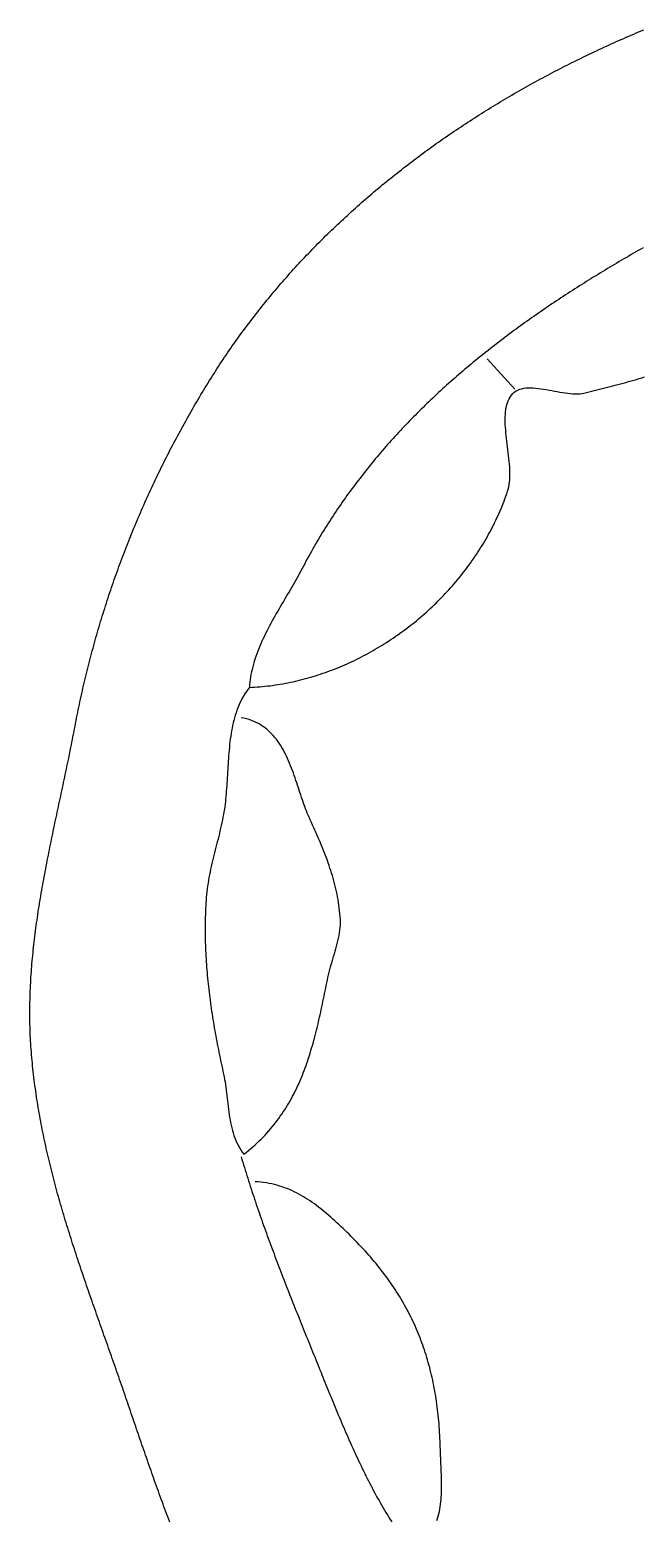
# Model space of a CAD drawing. Header units: millimetres. Extents: x 77 to 1225, y 196 to 1306.
# Drawn here: x 77 to 298, y 724 to 1263 of the extents above; entities that cross this region are included whole.
import ezdxf

# ---------------------------------------------------------------- set-up
doc = ezdxf.new("R2010")
doc.units = ezdxf.units.MM
doc.layers.add('0_0_0', color=3, linetype='Continuous')

msp = doc.modelspace()

# ---------------------------------------------------------------- linework, layer by layer
at = {"layer": '0_0_0'}
for points in [[(127.33, 723.21), (126.98, 724.14), (126.63, 725.07), (126.28, 726), (125.94, 726.92), (125.59, 727.85), (125.25, 728.78), (124.91, 729.72), (124.56, 730.65), (124.22, 731.58), (123.88, 732.51), (123.55, 733.44), (123.21, 734.38), (122.87, 735.31), (122.54, 736.24), (122.21, 737.18), (121.87, 738.11), (121.54, 739.05), (121.21, 739.98), (120.88, 740.92), (120.55, 741.86), (120.22, 742.79), (119.89, 743.73), (119.57, 744.67), (119.24, 745.61), (118.91, 746.55), (118.59, 747.48), (118.26, 748.42), (117.94, 749.36), (117.62, 750.3), (117.29, 751.24), (116.97, 752.18), (116.64, 753.12), (116.32, 754.07), (116, 755.01), (115.68, 755.95), (115.35, 756.89), (115.03, 757.83), (114.71, 758.78), (114.39, 759.72), (114.07, 760.66), (113.74, 761.61), (113.42, 762.55), (113.1, 763.49), (112.78, 764.44), (112.45, 765.38), (112.13, 766.33), (111.81, 767.27), (111.48, 768.22), (111.16, 769.16), (110.83, 770.11), (110.51, 771.05), (110.18, 772), (109.86, 772.94), (109.53, 773.89), (109.21, 774.84), (108.88, 775.78), (108.55, 776.73), (108.22, 777.67), (107.89, 778.62), (107.56, 779.57), (107.23, 780.51), (106.9, 781.46), (106.56, 782.41), (106.23, 783.36), (105.89, 784.31), (105.56, 785.26), (105.22, 786.21), (104.89, 787.15), (104.55, 788.1), (104.21, 789.05), (103.88, 790), (103.54, 790.94), (103.21, 791.89), (102.87, 792.84), (102.54, 793.78), (102.2, 794.73), (101.87, 795.67), (101.54, 796.62), (101.2, 797.56), (100.87, 798.51), (100.54, 799.45), (100.21, 800.4), (99.88, 801.34), (99.54, 802.28), (99.21, 803.23), (98.89, 804.17), (98.56, 805.12), (98.23, 806.06), (97.9, 807), (97.58, 807.95), (97.25, 808.89), (96.93, 809.84), (96.6, 810.78), (96.28, 811.72), (95.96, 812.67), (95.64, 813.61), (95.32, 814.56), (95.01, 815.5), (94.69, 816.45), (94.38, 817.39), (94.06, 818.34), (93.75, 819.28), (93.44, 820.23), (93.13, 821.17), (92.82, 822.12), (92.52, 823.07), (92.21, 824.01), (91.91, 824.96), (91.61, 825.91), (91.31, 826.86), (91.01, 827.81), (90.71, 828.76), (90.42, 829.7), (90.13, 830.65), (89.84, 831.61), (89.55, 832.56), (89.26, 833.51), (88.98, 834.46), (88.7, 835.41), (88.42, 836.37), (88.14, 837.32), (87.86, 838.28), (87.59, 839.23), (87.32, 840.19), (87.05, 841.14), (86.78, 842.1), (86.52, 843.06), (86.26, 844.02), (86, 844.98), (85.74, 845.94), (85.49, 846.9), (85.24, 847.86), (84.99, 848.83), (84.74, 849.79), (84.5, 850.76), (84.26, 851.72), (84.02, 852.69), (83.79, 853.66), (83.56, 854.63), (83.33, 855.6), (83.1, 856.57), (82.88, 857.54), (82.66, 858.51), (82.45, 859.49), (82.23, 860.46), (82.02, 861.44), (81.82, 862.42), (81.61, 863.39), (81.41, 864.37), (81.22, 865.36), (81.02, 866.34), (80.84, 867.32), (80.65, 868.31), (80.47, 869.29), (80.29, 870.28), (80.11, 871.27), (79.94, 872.26), (79.77, 873.25), (79.61, 874.24), (79.45, 875.24), (79.29, 876.24), (79.14, 877.23), (78.99, 878.23), (78.85, 879.23), (78.71, 880.23), (78.57, 881.24), (78.44, 882.24), (78.31, 883.25), (78.19, 884.26), (78.07, 885.27), (77.95, 886.28), (77.84, 887.29), (77.74, 888.31), (77.63, 889.32), (77.53, 890.34), (77.44, 891.36), (77.35, 892.38), (77.27, 893.41), (77.19, 894.42), (77.12, 895.43), (77.05, 896.44), (76.99, 897.44), (76.94, 898.45), (76.89, 899.46), (76.85, 900.46), (76.82, 901.47), (76.78, 902.47), (76.76, 903.48), (76.74, 904.48), (76.73, 905.48), (76.72, 906.48), (76.72, 907.48), (76.72, 908.48), (76.73, 909.48), (76.74, 910.48), (76.76, 911.48), (76.78, 912.48), (76.81, 913.48), (76.84, 914.47), (76.88, 915.47), (76.92, 916.46), (76.97, 917.46), (77.02, 918.45), (77.07, 919.44), (77.13, 920.44), (77.2, 921.43), (77.27, 922.42), (77.34, 923.41), (77.42, 924.4), (77.5, 925.39), (77.59, 926.38), (77.68, 927.37), (77.77, 928.36), (77.87, 929.35), (77.97, 930.33), (78.08, 931.32), (78.19, 932.31), (78.3, 933.29), (78.41, 934.28), (78.53, 935.26), (78.66, 936.25), (78.78, 937.23), (78.91, 938.22), (79.05, 939.2), (79.18, 940.18), (79.32, 941.17), (79.46, 942.15), (79.61, 943.13), (79.76, 944.11), (79.91, 945.09), (80.06, 946.07), (80.22, 947.05), (80.38, 948.03), (80.54, 949.01), (80.7, 949.99), (80.87, 950.97), (81.04, 951.95), (81.21, 952.93), (81.38, 953.91), (81.56, 954.88), (81.73, 955.86), (81.91, 956.84), (82.09, 957.82), (82.28, 958.79), (82.46, 959.77), (82.65, 960.75), (82.84, 961.72), (83.03, 962.7), (83.22, 963.67), (83.41, 964.65), (83.6, 965.63), (83.8, 966.6), (84, 967.58), (84.19, 968.55), (84.39, 969.53), (84.59, 970.5), (84.8, 971.47), (85, 972.45), (85.2, 973.42), (85.4, 974.4), (85.61, 975.37), (85.81, 976.34), (86.02, 977.32), (86.23, 978.29), (86.43, 979.27), (86.64, 980.24), (86.85, 981.21), (87.06, 982.19), (87.26, 983.16), (87.47, 984.13), (87.68, 985.11), (87.89, 986.08), (88.1, 987.05), (88.3, 988.03), (88.51, 989), (88.72, 989.97), (88.93, 990.95), (89.13, 991.92), (89.34, 992.89), (89.55, 993.87), (89.75, 994.84), (89.96, 995.81), (90.16, 996.79), (90.36, 997.76), (90.56, 998.73), (90.77, 999.71), (90.97, 1000.68), (91.16, 1001.66), (91.36, 1002.63), (91.56, 1003.61), (91.75, 1004.58), (91.95, 1005.56), (92.14, 1006.53), (92.33, 1007.51), (92.52, 1008.48), (92.71, 1009.46), (92.9, 1010.43), (93.08, 1011.41), (93.27, 1012.39), (93.46, 1013.37), (93.65, 1014.35), (93.84, 1015.34), (94.04, 1016.32), (94.24, 1017.3), (94.44, 1018.28), (94.65, 1019.25), (94.85, 1020.23), (95.06, 1021.21), (95.28, 1022.19), (95.49, 1023.16), (95.71, 1024.14), (95.93, 1025.11), (96.16, 1026.09), (96.38, 1027.06), (96.61, 1028.03), (96.85, 1029.01), (97.08, 1029.98), (97.32, 1030.95), (97.56, 1031.92), (97.8, 1032.89), (98.04, 1033.86), (98.29, 1034.82), (98.54, 1035.79), (98.8, 1036.76), (99.05, 1037.72), (99.31, 1038.69), (99.57, 1039.65), (99.83, 1040.62), (100.1, 1041.58), (100.37, 1042.54), (100.64, 1043.5), (100.92, 1044.46), (101.19, 1045.42), (101.47, 1046.38), (101.75, 1047.34), (102.04, 1048.3), (102.33, 1049.26), (102.62, 1050.21), (102.91, 1051.17), (103.2, 1052.12), (103.5, 1053.07), (103.8, 1054.03), (104.1, 1054.98), (104.41, 1055.93), (104.72, 1056.88), (105.03, 1057.83), (105.34, 1058.78), (105.66, 1059.73), (105.98, 1060.67), (106.3, 1061.62), (106.62, 1062.56), (106.95, 1063.51), (107.28, 1064.45), (107.61, 1065.39), (107.94, 1066.33), (108.28, 1067.27), (108.62, 1068.21), (108.96, 1069.15), (109.3, 1070.09), (109.65, 1071.03), (110, 1071.96), (110.35, 1072.9), (110.71, 1073.83), (111.06, 1074.77), (111.42, 1075.7), (111.79, 1076.63), (112.15, 1077.56), (112.52, 1078.49), (112.89, 1079.42), (113.26, 1080.34), (113.64, 1081.27), (114.01, 1082.2), (114.39, 1083.12), (114.78, 1084.04), (115.16, 1084.97), (115.55, 1085.89), (115.94, 1086.81), (116.33, 1087.73), (116.73, 1088.65), (117.12, 1089.56), (117.52, 1090.48), (117.93, 1091.39), (118.33, 1092.31), (118.74, 1093.22), (119.15, 1094.13), (119.56, 1095.04), (119.98, 1095.95), (120.4, 1096.86), (120.82, 1097.77), (121.24, 1098.68), (121.67, 1099.58), (122.09, 1100.49), (122.52, 1101.39), (122.96, 1102.29), (123.39, 1103.19), (123.83, 1104.09), (124.27, 1104.99), (124.71, 1105.89), (125.16, 1106.79), (125.61, 1107.68), (126.06, 1108.58), (126.51, 1109.47), (126.96, 1110.36), (127.42, 1111.25), (127.88, 1112.14), (128.34, 1113.03), (128.81, 1113.92), (129.28, 1114.8), (129.75, 1115.69), (130.22, 1116.57), (130.69, 1117.46), (131.17, 1118.34), (131.65, 1119.22), (132.13, 1120.1), (132.62, 1120.97), (133.11, 1121.85), (133.6, 1122.72), (134.09, 1123.6), (134.58, 1124.47), (135.08, 1125.34), (135.58, 1126.21), (136.08, 1127.08), (136.58, 1127.95), (137.09, 1128.82), (137.6, 1129.68), (138.11, 1130.54), (138.62, 1131.41), (139.14, 1132.27), (139.66, 1133.13), (140.18, 1133.99), (140.7, 1134.84), (141.23, 1135.7), (141.76, 1136.55), (142.29, 1137.41), (142.82, 1138.25), (143.35, 1139.1), (143.89, 1139.94), (144.42, 1140.77), (144.97, 1141.61), (145.51, 1142.44), (146.06, 1143.27), (146.61, 1144.1), (147.16, 1144.93), (147.71, 1145.75), (148.27, 1146.57), (148.83, 1147.39), (149.4, 1148.21), (149.96, 1149.03), (150.53, 1149.84), (151.11, 1150.65), (151.68, 1151.46), (152.26, 1152.26), (152.84, 1153.06), (153.42, 1153.86), (154.01, 1154.66), (154.6, 1155.46), (155.19, 1156.25), (155.78, 1157.04), (156.38, 1157.83), (156.98, 1158.62), (157.58, 1159.4), (158.19, 1160.18), (158.8, 1160.96), (159.41, 1161.74), (160.02, 1162.52), (160.63, 1163.29), (161.25, 1164.06), (161.87, 1164.83), (162.5, 1165.59), (163.12, 1166.36), (163.75, 1167.12), (164.38, 1167.88), (165.01, 1168.63), (165.65, 1169.39), (166.29, 1170.14), (166.93, 1170.89), (167.57, 1171.63), (168.22, 1172.38), (168.87, 1173.12), (169.52, 1173.86), (170.17, 1174.6), (170.83, 1175.34), (171.48, 1176.07), (172.15, 1176.8), (172.81, 1177.53), (173.47, 1178.25), (174.14, 1178.98), (174.81, 1179.7), (175.48, 1180.42), (176.16, 1181.14), (176.84, 1181.85), (177.52, 1182.56), (178.2, 1183.27), (178.88, 1183.98), (179.57, 1184.69), (180.26, 1185.39), (180.95, 1186.09), (181.64, 1186.79), (182.34, 1187.49), (183.03, 1188.18), (183.73, 1188.87), (184.44, 1189.56), (185.14, 1190.25), (185.85, 1190.93), (186.56, 1191.62), (187.27, 1192.3), (187.98, 1192.98), (188.7, 1193.65), (189.41, 1194.32), (190.13, 1195), (190.86, 1195.66), (191.58, 1196.33), (192.31, 1197), (193.03, 1197.66), (193.76, 1198.32), (194.5, 1198.97), (195.23, 1199.63), (195.97, 1200.28), (196.7, 1200.93), (197.45, 1201.58), (198.19, 1202.23), (198.93, 1202.87), (199.68, 1203.51), (200.43, 1204.15), (201.18, 1204.79), (201.93, 1205.42), (202.68, 1206.06), (203.44, 1206.69), (204.2, 1207.32), (204.96, 1207.94), (205.72, 1208.56), (206.49, 1209.19), (207.25, 1209.8), (208.02, 1210.42), (208.79, 1211.04), (209.56, 1211.65), (210.33, 1212.26), (211.11, 1212.86), (211.89, 1213.47), (212.67, 1214.07), (213.45, 1214.67), (214.23, 1215.27), (215.01, 1215.87), (215.8, 1216.46), (216.59, 1217.05), (217.38, 1217.64), (218.17, 1218.23), (218.96, 1218.82), (219.76, 1219.4), (220.55, 1219.98), (221.35, 1220.56), (222.15, 1221.13), (222.95, 1221.71), (223.75, 1222.28), (224.56, 1222.85), (225.37, 1223.41), (226.17, 1223.98), (226.98, 1224.54), (227.8, 1225.1), (228.61, 1225.66), (229.42, 1226.22), (230.24, 1226.77), (231.06, 1227.32), (231.88, 1227.87), (232.7, 1228.42), (233.52, 1228.96), (234.34, 1229.5), (235.17, 1230.04), (236, 1230.58), (236.82, 1231.12), (237.65, 1231.65), (238.49, 1232.18), (239.32, 1232.71), (240.15, 1233.24), (240.99, 1233.76), (241.83, 1234.29), (242.66, 1234.81), (243.5, 1235.32), (244.35, 1235.84), (245.19, 1236.35), (246.03, 1236.86), (246.88, 1237.37), (247.73, 1237.88), (248.57, 1238.38), (249.42, 1238.89), (250.27, 1239.39), (251.13, 1239.88), (251.98, 1240.38), (252.84, 1240.87), (253.69, 1241.36), (254.55, 1241.85), (255.41, 1242.34), (256.27, 1242.82), (257.13, 1243.31), (257.99, 1243.79), (258.85, 1244.26), (259.72, 1244.74), (260.59, 1245.21), (261.45, 1245.69), (262.32, 1246.15), (263.19, 1246.62), (264.06, 1247.09), (264.93, 1247.55), (265.81, 1248.01), (266.68, 1248.47), (267.56, 1248.92), (268.43, 1249.38), (269.31, 1249.83), (270.19, 1250.28), (271.07, 1250.72), (271.95, 1251.17), (272.83, 1251.61), (273.71, 1252.05), (274.6, 1252.49), (275.48, 1252.93), (276.37, 1253.36), (277.25, 1253.79), (278.14, 1254.22), (279.03, 1254.65), (279.92, 1255.07), (280.81, 1255.5), (281.7, 1255.92), (282.59, 1256.34), (283.49, 1256.75), (284.38, 1257.17), (285.28, 1257.58), (286.17, 1257.99), (287.07, 1258.4), (287.97, 1258.8), (288.87, 1259.21), (289.77, 1259.61), (290.67, 1260.01), (291.57, 1260.4), (292.47, 1260.8), (293.37, 1261.19), (294.27, 1261.58), (295.18, 1261.97), (296.08, 1262.36), (296.99, 1262.74), (297.9, 1263.12), (298.8, 1263.5)], [(298.57, 1184.59), (297.7, 1184.09), (296.83, 1183.6), (295.97, 1183.1), (295.1, 1182.6), (294.24, 1182.1), (293.38, 1181.6), (292.51, 1181.1), (291.65, 1180.59), (290.79, 1180.09), (289.93, 1179.58), (289.08, 1179.07), (288.22, 1178.56), (287.36, 1178.05), (286.51, 1177.54), (285.66, 1177.03), (284.8, 1176.51), (283.95, 1176), (283.1, 1175.48), (282.26, 1174.96), (281.41, 1174.44), (280.56, 1173.91), (279.72, 1173.39), (278.87, 1172.86), (278.03, 1172.34), (277.19, 1171.81), (276.35, 1171.28), (275.51, 1170.75), (274.68, 1170.21), (273.84, 1169.68), (273, 1169.14), (272.17, 1168.6), (271.34, 1168.06), (270.51, 1167.52), (269.68, 1166.98), (268.85, 1166.43), (268.03, 1165.89), (267.2, 1165.34), (266.38, 1164.79), (265.56, 1164.24), (264.74, 1163.68), (263.92, 1163.13), (263.11, 1162.57), (262.29, 1162.01), (261.48, 1161.45), (260.67, 1160.89), (259.85, 1160.33), (259.05, 1159.76), (258.24, 1159.19), (257.43, 1158.62), (256.63, 1158.05), (255.83, 1157.48), (255.03, 1156.9), (254.23, 1156.32), (253.43, 1155.74), (252.64, 1155.16), (251.84, 1154.58), (251.05, 1154), (250.26, 1153.41), (249.48, 1152.82), (248.69, 1152.23), (247.91, 1151.64), (247.12, 1151.04), (246.34, 1150.44), (245.57, 1149.84), (244.79, 1149.24), (244.01, 1148.64), (243.24, 1148.03), (242.47, 1147.43), (241.7, 1146.82), (240.94, 1146.2), (240.17, 1145.59), (239.41, 1144.97), (238.65, 1144.36), (237.89, 1143.73), (237.13, 1143.11), (236.38, 1142.49), (235.63, 1141.86), (234.88, 1141.23), (234.13, 1140.6), (233.38, 1139.97), (232.64, 1139.33), (231.9, 1138.69), (231.16, 1138.05), (230.42, 1137.41), (229.69, 1136.76), (228.96, 1136.11), (228.23, 1135.46), (227.5, 1134.81), (226.77, 1134.16), (226.05, 1133.5), (225.33, 1132.84), (224.61, 1132.18), (223.89, 1131.51), (223.18, 1130.85), (222.47, 1130.18), (221.76, 1129.5), (221.05, 1128.83), (220.35, 1128.15), (219.65, 1127.47), (218.95, 1126.79), (218.25, 1126.11), (217.56, 1125.42), (216.87, 1124.73), (216.18, 1124.04), (215.49, 1123.34), (214.81, 1122.65), (214.12, 1121.95), (213.45, 1121.24), (212.77, 1120.54), (212.1, 1119.83), (211.43, 1119.12), (210.76, 1118.41), (210.09, 1117.69), (209.43, 1116.97), (208.77, 1116.25), (208.11, 1115.53), (207.46, 1114.8), (206.8, 1114.07), (206.16, 1113.34), (205.51, 1112.6), (204.87, 1111.86), (204.23, 1111.12), (203.59, 1110.38), (202.95, 1109.63), (202.32, 1108.88), (201.69, 1108.13), (201.06, 1107.38), (200.44, 1106.62), (199.82, 1105.86), (199.2, 1105.09), (198.59, 1104.33), (197.98, 1103.56), (197.37, 1102.79), (196.76, 1102.01), (196.16, 1101.23), (195.56, 1100.45), (194.96, 1099.67), (194.37, 1098.88), (193.78, 1098.09), (193.19, 1097.29), (192.61, 1096.5), (192.03, 1095.7), (191.45, 1094.89), (190.88, 1094.09), (190.31, 1093.28), (189.74, 1092.47), (189.17, 1091.65), (188.61, 1090.83), (188.05, 1090.01), (187.5, 1089.19), (186.95, 1088.36), (186.4, 1087.53), (185.85, 1086.69), (185.31, 1085.86), (184.77, 1085.02), (184.24, 1084.17), (183.7, 1083.32), (183.18, 1082.47), (182.65, 1081.62), (182.13, 1080.76), (181.61, 1079.9), (181.1, 1079.04), (180.58, 1078.17), (180.08, 1077.3), (179.57, 1076.43), (179.07, 1075.55), (178.57, 1074.67), (178.08, 1073.78), (177.59, 1072.9), (177.1, 1072.01), (176.62, 1071.11), (176.14, 1070.21), (175.67, 1069.31), (175.19, 1068.41), (174.77, 1067.59), (174.33, 1066.77), (173.88, 1065.94), (173.41, 1065.11), (172.94, 1064.28), (172.47, 1063.44), (171.98, 1062.59), (171.49, 1061.74), (170.99, 1060.89), (170.49, 1060.03), (169.98, 1059.17), (169.47, 1058.31), (168.95, 1057.44), (168.44, 1056.56), (167.92, 1055.69), (167.41, 1054.81), (166.89, 1053.92), (166.38, 1053.04), (165.87, 1052.15), (165.37, 1051.25), (164.87, 1050.35), (164.37, 1049.46), (163.88, 1048.55), (163.4, 1047.65), (162.92, 1046.74), (162.46, 1045.83), (162, 1044.92), (161.56, 1044), (161.12, 1043.09), (160.7, 1042.17), (160.29, 1041.25), (159.9, 1040.33), (159.52, 1039.4), (159.15, 1038.48), (158.8, 1037.55), (158.47, 1036.62), (158.16, 1035.69), (157.87, 1034.76), (157.59, 1033.83), (157.34, 1032.89), (157.11, 1031.96), (156.9, 1031.03), (156.72, 1030.09), (156.56, 1029.15), (156.42, 1028.22), (156.31, 1027.28), (156.23, 1026.34), (156.18, 1025.41), (157.11, 1025.45), (158.04, 1025.51), (158.97, 1025.57), (159.9, 1025.65), (160.83, 1025.73), (161.76, 1025.83), (162.69, 1025.93), (163.62, 1026.04), (164.55, 1026.16), (165.47, 1026.3), (166.4, 1026.44), (167.32, 1026.59), (168.24, 1026.75), (169.16, 1026.92), (170.08, 1027.1), (171, 1027.28), (171.92, 1027.48), (172.83, 1027.69), (173.75, 1027.9), (174.66, 1028.13), (175.57, 1028.36), (176.47, 1028.6), (177.38, 1028.85), (178.28, 1029.11), (179.19, 1029.38), (180.09, 1029.65), (180.98, 1029.94), (181.88, 1030.23), (182.77, 1030.54), (183.66, 1030.85), (184.55, 1031.16), (185.44, 1031.49), (186.32, 1031.83), (187.2, 1032.17), (188.08, 1032.52), (188.95, 1032.88), (189.82, 1033.25), (190.69, 1033.63), (191.56, 1034.01), (192.42, 1034.4), (193.28, 1034.8), (194.14, 1035.21), (194.99, 1035.63), (195.84, 1036.05), (196.69, 1036.48), (197.53, 1036.92), (198.37, 1037.36), (199.2, 1037.82), (200.04, 1038.28), (200.87, 1038.74), (201.69, 1039.22), (202.51, 1039.7), (203.33, 1040.19), (204.14, 1040.69), (204.95, 1041.19), (205.76, 1041.71), (206.56, 1042.22), (207.35, 1042.75), (208.15, 1043.28), (208.93, 1043.82), (209.72, 1044.37), (210.5, 1044.92), (211.27, 1045.48), (212.04, 1046.04), (212.8, 1046.62), (213.56, 1047.2), (214.32, 1047.78), (215.07, 1048.37), (215.82, 1048.97), (216.56, 1049.58), (217.29, 1050.19), (218.02, 1050.81), (218.75, 1051.43), (219.47, 1052.06), (220.18, 1052.69), (220.89, 1053.34), (221.59, 1053.98), (222.29, 1054.64), (222.98, 1055.3), (223.67, 1055.96), (224.35, 1056.63), (225.02, 1057.31), (225.69, 1057.99), (226.36, 1058.68), (227.01, 1059.38), (227.66, 1060.08), (228.31, 1060.78), (228.95, 1061.49), (229.58, 1062.21), (230.2, 1062.93), (230.82, 1063.65), (231.44, 1064.38), (232.04, 1065.12), (232.64, 1065.86), (233.23, 1066.61), (233.82, 1067.36), (234.4, 1068.12), (234.97, 1068.88), (235.54, 1069.64), (236.1, 1070.42), (236.65, 1071.19), (237.19, 1071.97), (237.73, 1072.76), (238.26, 1073.55), (238.78, 1074.34), (239.3, 1075.14), (239.8, 1075.94), (240.3, 1076.75), (240.8, 1077.56), (241.28, 1078.38), (241.76, 1079.2), (242.23, 1080.02), (242.69, 1080.85), (243.14, 1081.68), (243.59, 1082.52), (244.02, 1083.36), (244.45, 1084.21), (244.87, 1085.05), (245.29, 1085.91), (245.69, 1086.76), (246.08, 1087.62), (246.47, 1088.48), (246.85, 1089.35), (247.22, 1090.22), (247.58, 1091.09), (247.93, 1091.97), (248.28, 1092.85), (248.61, 1093.74), (248.94, 1094.62), (249.26, 1095.51), (249.56, 1096.41), (249.8, 1097.18), (249.99, 1097.99), (250.15, 1098.83), (250.26, 1099.69), (250.34, 1100.58), (250.39, 1101.49), (250.41, 1102.42), (250.4, 1103.37), (250.36, 1104.34), (250.31, 1105.32), (250.24, 1106.32), (250.15, 1107.33), (250.04, 1108.34), (249.93, 1109.37), (249.81, 1110.4), (249.68, 1111.43), (249.55, 1112.46), (249.42, 1113.5), (249.29, 1114.53), (249.17, 1115.56), (249.06, 1116.58), (248.95, 1117.6), (248.86, 1118.6), (248.79, 1119.59), (248.73, 1120.57), (248.7, 1121.54), (248.68, 1122.48), (248.7, 1123.41), (248.75, 1124.31), (248.82, 1125.2), (248.94, 1126.05), (249.09, 1126.88), (249.27, 1127.68), (249.51, 1128.45), (249.78, 1129.19), (250.11, 1129.89), (250.49, 1130.55), (250.92, 1131.18), (251.42, 1131.77), (251.98, 1132.27), (252.58, 1132.7), (253.24, 1133.05), (253.93, 1133.34), (254.67, 1133.55), (255.44, 1133.71), (256.25, 1133.82), (257.09, 1133.87), (257.95, 1133.88), (258.84, 1133.85), (259.75, 1133.78), (260.69, 1133.68), (261.63, 1133.56), (262.59, 1133.41), (263.56, 1133.25), (264.54, 1133.07), (265.52, 1132.89), (266.5, 1132.7), (267.47, 1132.51), (268.44, 1132.34), (269.41, 1132.17), (270.36, 1132.02), (271.29, 1131.89), (272.21, 1131.78), (273.11, 1131.71), (273.98, 1131.67), (274.83, 1131.67), (275.65, 1131.72), (276.43, 1131.81), (277.18, 1131.96), (278.11, 1132.19), (279.04, 1132.42), (279.98, 1132.65), (280.92, 1132.88), (281.86, 1133.11), (282.81, 1133.35), (283.75, 1133.59), (284.7, 1133.83), (285.65, 1134.07), (286.61, 1134.32), (287.56, 1134.57), (288.52, 1134.82), (289.47, 1135.08), (290.43, 1135.33), (291.39, 1135.59), (292.35, 1135.86), (293.31, 1136.12), (294.27, 1136.39), (295.23, 1136.67), (296.2, 1136.95), (297.16, 1137.23), (298.12, 1137.51), (299.08, 1137.8)], [(242.18, 1144.41), (252.18, 1133.41)], [(156.18, 1025.41), (155.6, 1024.65), (155.05, 1023.88), (154.53, 1023.09), (154.04, 1022.29), (153.58, 1021.47), (153.14, 1020.63), (152.74, 1019.78), (152.35, 1018.92), (151.99, 1018.04), (151.66, 1017.15), (151.35, 1016.25), (151.05, 1015.34), (150.78, 1014.41), (150.53, 1013.48), (150.3, 1012.54), (150.08, 1011.58), (149.88, 1010.63), (149.7, 1009.66), (149.53, 1008.69), (149.38, 1007.71), (149.24, 1006.72), (149.11, 1005.73), (148.99, 1004.74), (148.89, 1003.74), (148.79, 1002.74), (148.7, 1001.74), (148.62, 1000.73), (148.54, 999.73), (148.47, 998.72), (148.41, 997.72), (148.34, 996.71), (148.29, 995.71), (148.23, 994.71), (148.17, 993.71), (148.12, 992.72), (148.06, 991.73), (148, 990.74), (147.94, 989.76), (147.87, 988.79), (147.8, 987.82), (147.72, 986.86), (147.64, 985.91), (147.55, 984.97), (147.45, 984.04), (147.34, 983.11), (147.22, 982.2), (147.09, 981.3), (146.95, 980.41), (146.78, 979.42), (146.59, 978.42), (146.39, 977.43), (146.19, 976.45), (145.97, 975.46), (145.75, 974.47), (145.51, 973.48), (145.28, 972.5), (145.03, 971.51), (144.79, 970.52), (144.54, 969.54), (144.29, 968.55), (144.03, 967.56), (143.78, 966.57), (143.53, 965.58), (143.28, 964.59), (143.04, 963.6), (142.8, 962.6), (142.57, 961.61), (142.34, 960.61), (142.12, 959.6), (141.91, 958.6), (141.7, 957.59), (141.51, 956.58), (141.33, 955.57), (141.17, 954.55), (141.01, 953.53), (140.88, 952.51), (140.76, 951.48), (140.65, 950.45), (140.56, 949.41), (140.49, 948.38), (140.43, 947.36), (140.37, 946.34), (140.32, 945.32), (140.27, 944.3), (140.23, 943.28), (140.2, 942.26), (140.17, 941.24), (140.15, 940.23), (140.14, 939.21), (140.14, 938.2), (140.13, 937.19), (140.14, 936.17), (140.15, 935.16), (140.17, 934.15), (140.19, 933.14), (140.22, 932.14), (140.26, 931.13), (140.3, 930.12), (140.34, 929.12), (140.4, 928.11), (140.45, 927.11), (140.52, 926.1), (140.58, 925.1), (140.66, 924.1), (140.73, 923.1), (140.82, 922.1), (140.91, 921.1), (141, 920.1), (141.1, 919.1), (141.2, 918.1), (141.31, 917.1), (141.42, 916.11), (141.54, 915.11), (141.66, 914.12), (141.78, 913.12), (141.91, 912.13), (142.05, 911.13), (142.19, 910.14), (142.33, 909.15), (142.48, 908.15), (142.63, 907.16), (142.78, 906.17), (142.94, 905.18), (143.1, 904.19), (143.27, 903.2), (143.44, 902.21), (143.61, 901.22), (143.79, 900.23), (143.97, 899.24), (144.15, 898.25), (144.34, 897.26), (144.53, 896.27), (144.72, 895.28), (144.92, 894.29), (145.12, 893.31), (145.32, 892.32), (145.53, 891.33), (145.73, 890.34), (145.94, 889.36), (146.16, 888.37), (146.37, 887.38), (146.59, 886.39), (146.81, 885.41), (147.01, 884.47), (147.19, 883.52), (147.35, 882.56), (147.5, 881.6), (147.64, 880.63), (147.77, 879.65), (147.89, 878.67), (148, 877.69), (148.11, 876.7), (148.22, 875.72), (148.33, 874.73), (148.44, 873.74), (148.56, 872.75), (148.69, 871.77), (148.83, 870.79), (148.98, 869.81), (149.14, 868.84), (149.32, 867.88), (149.52, 866.93), (149.74, 865.98), (149.98, 865.04), (150.25, 864.11), (150.54, 863.2), (150.87, 862.29), (151.23, 861.41), (151.62, 860.53), (152.05, 859.67), (152.52, 858.83), (153.03, 858), (153.58, 857.2), (154.18, 856.41), (155.02, 857.07), (155.84, 857.74), (156.64, 858.42), (157.43, 859.11), (158.2, 859.8), (158.96, 860.5), (159.69, 861.2), (160.41, 861.91), (161.12, 862.63), (161.81, 863.36), (162.48, 864.09), (163.14, 864.82), (163.78, 865.57), (164.41, 866.31), (165.02, 867.07), (165.62, 867.83), (166.2, 868.6), (166.77, 869.37), (167.33, 870.14), (167.87, 870.93), (168.4, 871.72), (168.92, 872.51), (169.42, 873.31), (169.91, 874.11), (170.39, 874.92), (170.86, 875.74), (171.32, 876.56), (171.76, 877.38), (172.2, 878.21), (172.62, 879.05), (173.03, 879.89), (173.43, 880.73), (173.82, 881.58), (174.21, 882.43), (174.58, 883.29), (174.94, 884.15), (175.3, 885.02), (175.64, 885.89), (175.98, 886.76), (176.31, 887.64), (176.63, 888.53), (176.94, 889.41), (177.25, 890.3), (177.54, 891.2), (177.83, 892.1), (178.12, 893), (178.4, 893.9), (178.67, 894.81), (178.93, 895.72), (179.19, 896.64), (179.44, 897.56), (179.69, 898.48), (179.94, 899.41), (180.18, 900.34), (180.41, 901.27), (180.64, 902.2), (180.87, 903.14), (181.09, 904.08), (181.31, 905.02), (181.52, 905.97), (181.74, 906.91), (181.95, 907.86), (182.15, 908.82), (182.36, 909.77), (182.56, 910.73), (182.77, 911.69), (182.97, 912.65), (183.16, 913.61), (183.36, 914.58), (183.56, 915.55), (183.76, 916.51), (183.95, 917.49), (184.15, 918.46), (184.35, 919.43), (184.55, 920.41), (184.75, 921.36), (184.98, 922.31), (185.22, 923.25), (185.48, 924.2), (185.75, 925.14), (186.03, 926.09), (186.31, 927.03), (186.6, 927.98), (186.88, 928.92), (187.17, 929.87), (187.44, 930.81), (187.7, 931.76), (187.95, 932.71), (188.18, 933.67), (188.4, 934.62), (188.59, 935.58), (188.75, 936.54), (188.88, 937.51), (188.99, 938.48), (189.05, 939.45), (189.08, 940.43), (189.06, 941.42), (189, 942.41), (188.9, 943.48), (188.79, 944.53), (188.66, 945.57), (188.52, 946.6), (188.37, 947.62), (188.21, 948.62), (188.03, 949.62), (187.84, 950.6), (187.63, 951.58), (187.42, 952.54), (187.19, 953.5), (186.95, 954.45), (186.7, 955.39), (186.44, 956.33), (186.17, 957.26), (185.89, 958.19), (185.6, 959.11), (185.3, 960.02), (184.99, 960.94), (184.68, 961.85), (184.35, 962.76), (184.01, 963.66), (183.67, 964.57), (183.32, 965.47), (182.96, 966.38), (182.59, 967.28), (182.22, 968.19), (181.84, 969.09), (181.45, 970.01), (181.06, 970.92), (180.66, 971.84), (180.26, 972.76), (179.85, 973.68), (179.43, 974.62), (179.01, 975.55), (178.59, 976.5), (178.16, 977.45), (177.73, 978.41), (177.4, 979.15), (177.08, 979.9), (176.78, 980.68), (176.47, 981.46), (176.17, 982.27), (175.88, 983.09), (175.59, 983.92), (175.3, 984.76), (175.01, 985.61), (174.73, 986.48), (174.44, 987.35), (174.16, 988.22), (173.87, 989.1), (173.58, 989.99), (173.28, 990.87), (172.98, 991.76), (172.68, 992.65), (172.37, 993.54), (172.05, 994.43), (171.73, 995.31), (171.4, 996.19), (171.05, 997.07), (170.7, 997.93), (170.34, 998.79), (169.96, 999.64), (169.57, 1000.48), (169.17, 1001.3), (168.75, 1002.12), (168.32, 1002.91), (167.87, 1003.7), (167.41, 1004.46), (166.92, 1005.21), (166.42, 1005.94), (165.9, 1006.65), (165.35, 1007.34), (164.79, 1008), (164.2, 1008.64), (163.59, 1009.26), (162.96, 1009.85), (162.3, 1010.41), (161.62, 1010.94), (160.91, 1011.44), (160.17, 1011.92), (159.4, 1012.35), (158.61, 1012.76), (157.78, 1013.13), (156.93, 1013.46), (156.04, 1013.76), (155.12, 1014.01), (154.16, 1014.23), (153.18, 1014.41)], [(153.18, 855.41), (153.46, 854.44), (153.75, 853.48), (154.04, 852.51), (154.34, 851.55), (154.63, 850.59), (154.93, 849.63), (155.23, 848.67), (155.53, 847.72), (155.83, 846.76), (156.14, 845.81), (156.45, 844.85), (156.76, 843.9), (157.07, 842.95), (157.38, 842), (157.7, 841.05), (158.01, 840.1), (158.33, 839.15), (158.65, 838.2), (158.97, 837.26), (159.3, 836.31), (159.62, 835.36), (159.95, 834.42), (160.28, 833.48), (160.61, 832.53), (160.94, 831.59), (161.28, 830.65), (161.61, 829.71), (161.95, 828.77), (162.29, 827.83), (162.63, 826.89), (162.97, 825.96), (163.31, 825.02), (163.66, 824.08), (164, 823.15), (164.35, 822.21), (164.7, 821.27), (165.05, 820.34), (165.4, 819.4), (165.75, 818.47), (166.1, 817.54), (166.46, 816.6), (166.81, 815.67), (167.17, 814.74), (167.53, 813.8), (167.88, 812.87), (168.24, 811.94), (168.6, 811.01), (168.97, 810.08), (169.33, 809.15), (169.69, 808.21), (170.06, 807.28), (170.42, 806.35), (170.79, 805.42), (171.16, 804.49), (171.52, 803.56), (171.89, 802.63), (172.26, 801.7), (172.63, 800.77), (173, 799.83), (173.37, 798.9), (173.75, 797.97), (174.12, 797.04), (174.49, 796.11), (174.87, 795.18), (175.24, 794.25), (175.62, 793.31), (175.99, 792.38), (176.37, 791.45), (176.74, 790.51), (177.12, 789.58), (177.5, 788.65), (177.88, 787.71), (178.25, 786.78), (178.63, 785.84), (179.01, 784.91), (179.39, 783.97), (179.77, 783.04), (180.15, 782.1), (180.53, 781.16), (180.91, 780.22), (181.29, 779.29), (181.67, 778.35), (182.05, 777.41), (182.4, 776.53), (182.76, 775.64), (183.12, 774.75), (183.48, 773.86), (183.84, 772.97), (184.2, 772.07), (184.57, 771.17), (184.93, 770.27), (185.3, 769.36), (185.67, 768.45), (186.04, 767.54), (186.41, 766.63), (186.79, 765.72), (187.17, 764.8), (187.55, 763.88), (187.93, 762.96), (188.31, 762.04), (188.7, 761.12), (189.08, 760.2), (189.47, 759.28), (189.87, 758.35), (190.26, 757.43), (190.66, 756.5), (191.06, 755.58), (191.46, 754.65), (191.87, 753.72), (192.27, 752.8), (192.68, 751.87), (193.1, 750.95), (193.51, 750.02), (193.93, 749.1), (194.36, 748.18), (194.78, 747.26), (195.21, 746.33), (195.64, 745.42), (196.08, 744.5), (196.52, 743.58), (196.96, 742.67), (197.4, 741.75), (197.85, 740.84), (198.3, 739.94), (198.76, 739.03), (199.22, 738.13), (199.68, 737.22), (200.15, 736.33), (200.62, 735.43), (201.09, 734.54), (201.57, 733.65), (202.05, 732.77), (202.54, 731.88), (203.03, 731), (203.52, 730.13), (204.02, 729.26), (204.52, 728.39), (205.03, 727.53), (205.54, 726.67), (206.06, 725.82), (206.58, 724.97), (207.11, 724.13), (207.64, 723.29)], [(223.97, 723.75), (224.23, 724.58), (224.46, 725.41), (224.67, 726.25), (224.86, 727.09), (225.02, 727.94), (225.16, 728.79), (225.28, 729.65), (225.39, 730.51), (225.47, 731.37), (225.54, 732.25), (225.59, 733.12), (225.63, 734.01), (225.65, 734.9), (225.67, 735.8), (225.67, 736.71), (225.66, 737.62), (225.64, 738.55), (225.62, 739.48), (225.59, 740.42), (225.55, 741.37), (225.51, 742.33), (225.47, 743.3), (225.43, 744.28), (225.38, 745.27), (225.34, 746.28), (225.3, 747.29), (225.26, 748.32), (225.22, 749.36), (225.19, 750.41), (225.16, 751.48), (225.12, 752.55), (225.07, 753.61), (225.02, 754.66), (224.96, 755.71), (224.9, 756.76), (224.82, 757.79), (224.74, 758.82), (224.66, 759.85), (224.56, 760.87), (224.46, 761.88), (224.35, 762.89), (224.23, 763.89), (224.11, 764.89), (223.98, 765.88), (223.84, 766.87), (223.7, 767.85), (223.54, 768.82), (223.38, 769.79), (223.21, 770.76), (223.04, 771.72), (222.85, 772.67), (222.66, 773.62), (222.47, 774.57), (222.26, 775.51), (222.05, 776.44), (221.82, 777.37), (221.59, 778.3), (221.36, 779.22), (221.11, 780.13), (220.86, 781.05), (220.6, 781.95), (220.33, 782.86), (220.05, 783.75), (219.77, 784.65), (219.47, 785.54), (219.17, 786.42), (218.86, 787.3), (218.54, 788.18), (218.22, 789.06), (217.88, 789.93), (217.54, 790.79), (217.19, 791.65), (216.83, 792.51), (216.46, 793.37), (216.09, 794.22), (215.7, 795.06), (215.31, 795.91), (214.91, 796.75), (214.5, 797.58), (214.08, 798.42), (213.65, 799.25), (213.21, 800.07), (212.77, 800.9), (212.31, 801.72), (211.85, 802.53), (211.38, 803.35), (210.9, 804.16), (210.41, 804.97), (209.91, 805.77), (209.4, 806.58), (208.89, 807.38), (208.36, 808.18), (207.83, 808.97), (207.28, 809.76), (206.73, 810.55), (206.17, 811.34), (205.6, 812.13), (205.02, 812.91), (204.43, 813.69), (203.83, 814.47), (203.22, 815.24), (202.6, 816.02), (201.97, 816.79), (201.34, 817.56), (200.69, 818.33), (200.03, 819.09), (199.37, 819.86), (198.69, 820.62), (198.01, 821.38), (197.31, 822.14), (196.61, 822.9), (195.89, 823.66), (195.17, 824.41), (194.44, 825.17), (193.69, 825.92), (192.94, 826.67), (192.18, 827.42), (191.45, 828.13), (190.73, 828.83), (190.01, 829.52), (189.28, 830.21), (188.56, 830.89), (187.83, 831.57), (187.11, 832.24), (186.38, 832.91), (185.65, 833.56), (184.91, 834.21), (184.17, 834.84), (183.43, 835.47), (182.68, 836.08), (181.93, 836.69), (181.17, 837.28), (180.41, 837.86), (179.64, 838.43), (178.87, 838.98), (178.08, 839.52), (177.29, 840.04), (176.5, 840.54), (175.69, 841.03), (174.87, 841.51), (174.05, 841.96), (173.21, 842.4), (172.37, 842.82), (171.51, 843.22), (170.65, 843.6), (169.77, 843.96), (168.88, 844.29), (167.98, 844.61), (167.06, 844.9), (166.13, 845.17), (165.19, 845.41), (164.23, 845.63), (163.26, 845.83), (162.28, 846), (161.28, 846.14), (160.26, 846.26), (159.23, 846.35), (158.18, 846.41)]]:
    msp.add_lwpolyline(points, dxfattribs=at)

doc.saveas('drawing.dxf')
